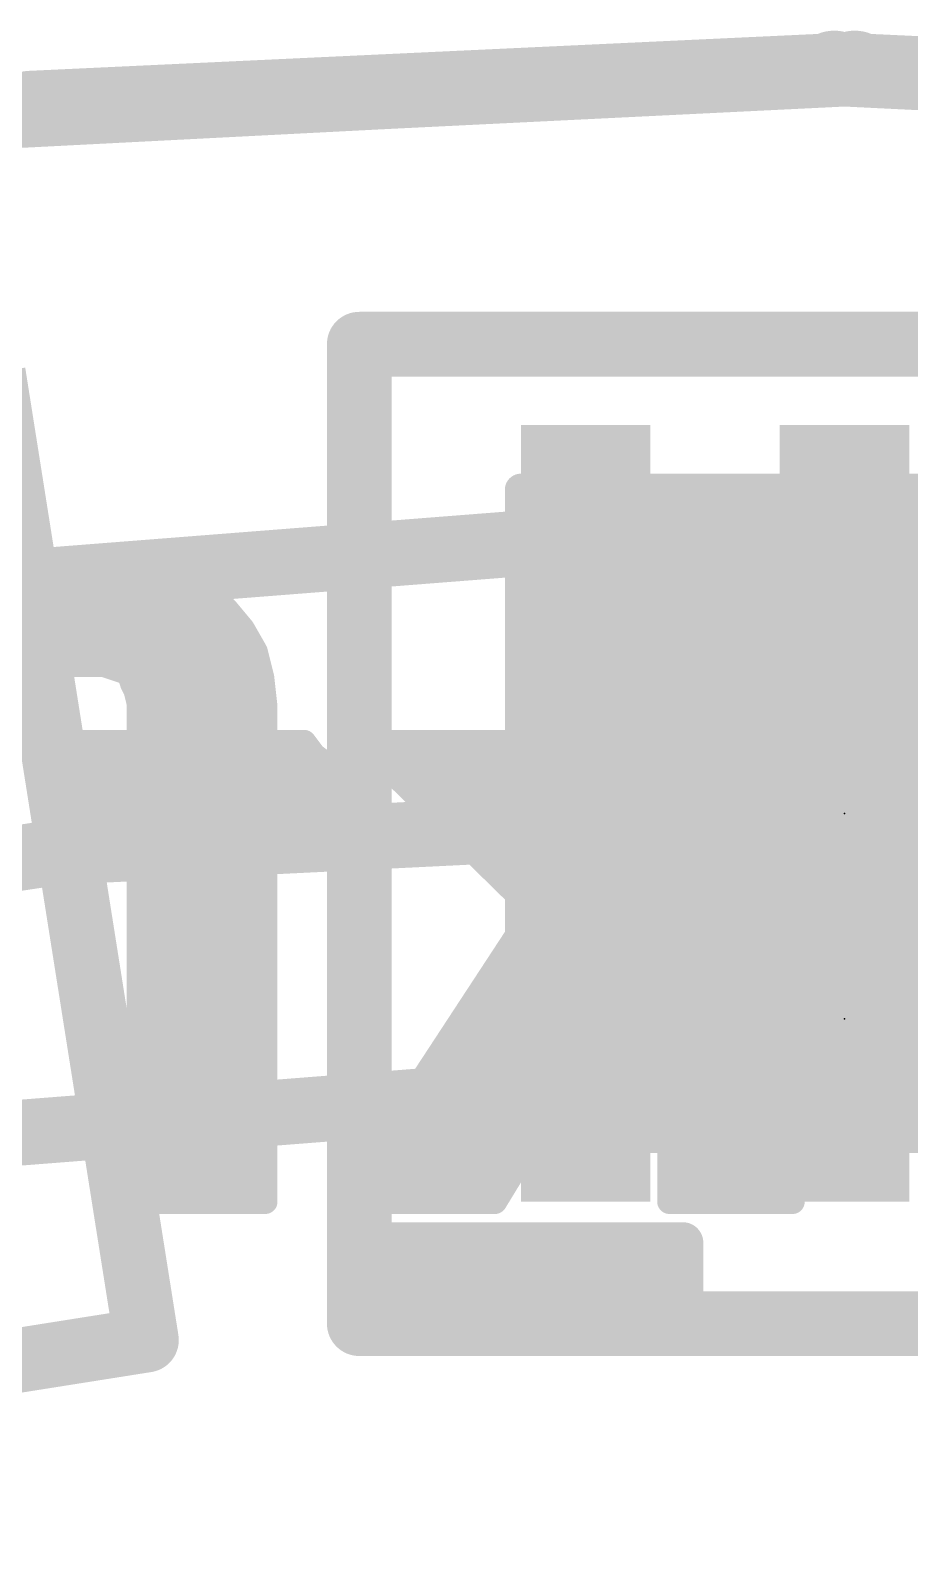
# Model space of a CAD drawing. Extents: x -17 to 92, y -61 to 85.
# Drawn here: x 25.424 to 28.14, y 50.387 to 55.124 of the extents above; entities that cross this region are included whole.
import ezdxf

# ---------------------------------------------------------------- set-up
doc = ezdxf.new("R2010")
doc.units = 0
for name, color, linetype in [('1', 12, 'CONTINUOUS'), ('16', 132, 'CONTINUOUS'), ('20', 31, 'CONTINUOUS'), ('21', 41, 'CONTINUOUS'), ('22', 253, 'CONTINUOUS'), ('23', 53, 'CONTINUOUS'), ('24', 53, 'CONTINUOUS'), ('39', 12, 'CONTINUOUS'), ('47', 253, 'CONTINUOUS'), ('51', 253, 'CONTINUOUS')]:
    doc.layers.add(name, color=color, linetype=linetype)

# ---------------------------------------------------------------- blocks, each defined once
blk = doc.blocks.new('RECT')
blk.add_solid([(-0.5, -0.5), (0.5, -0.5), (-0.5, 0.5), (0.5, 0.5)])

msp = doc.modelspace()

# ---------------------------------------------------------------- linework, layer by layer
at = {"layer": '1'}
for points, const_width in [([(27.94, 54.991, 0.4142), (0.889, 27.94)], 0.2032), ([(0.889, 27.94, 2.4102), (28.0035, 54.991)], 0.2032), ([(28.0035, 54.991, 0.9873), (27.94, 54.991)], 0.2032), ([(27.94, 54.9402, 1), (27.94, 55.0418)], 0.1016), ([(28.0036, 55.0418, 1), (28.0034, 54.9402)], 0.1016), ([(27.8892, 54.9917, 1), (27.9908, 54.9903)], 0.1016), ([(27.9527, 54.9903, 1), (28.0543, 54.9917)], 0.1016), ([(27.144, 53.5044, 1), (27.136, 53.6056)], 0.1016), ([(27.94, 52.705, 2.4142), (52.705, 27.94)], 0.2032), ([(52.705, 27.94, 0.4142), (27.94, 52.705)], 0.2032), ([(27.94, 52.7558, 1), (27.94, 52.6542)], 0.1016), ([(27.94, 52.6542, 1), (27.94, 52.7558)], 0.1016), ([(27.144, 51.8044, 1), (27.136, 51.9056)], 0.1016)]:
    msp.add_lwpolyline(points, format="xyb", dxfattribs=dict(at, const_width=const_width))
at = {"layer": '1', "const_width": 0.2032}
for points in [[(24.711, 53.3649), (27.14, 53.555)], [(27.14, 51.855), (24.9769, 51.6858)]]:
    msp.add_lwpolyline(points, dxfattribs=at)
at = {"layer": '16'}
for points, const_width in [([(27.8765, 54.991, 2.4102), (54.991, 27.94)], 0.2032), ([(27.94, 54.991, 0.9873), (27.8765, 54.991)], 0.2032), ([(27.8766, 54.9402, 1), (27.8764, 55.0418)], 0.1016), ([(54.991, 27.94, 0.4142), (27.94, 54.991)], 0.2032), ([(27.94, 55.0418, 1), (27.94, 54.9402)], 0.1016), ([(27.8257, 54.9917, 1), (27.9273, 54.9903)], 0.1016), ([(27.8892, 54.9903, 1), (27.9908, 54.9917)], 0.1016)]:
    msp.add_lwpolyline(points, format="xyb", dxfattribs=dict(at, const_width=const_width))
at = {"layer": '20', "const_width": 0.2032}
msp.add_lwpolyline([(44.3611, 49.4411, 0.3395), (11.5189, 49.4411)], format="xyb", dxfattribs=at)
at = {"layer": '21'}
for points, const_width in [([(27.94, 0.889, 1), (27.94, 54.991, 1), (27.94, 0.889)], 0.2032), ([(26.44, 54.205, 1), (26.44, 54.105)], 0.1), ([(26.49, 54.155, 1), (26.39, 54.155)], 0.1), ([(26.49, 51.378, 1), (26.39, 51.378)], 0.1), ([(26.4718, 51.378, 1), (26.4083, 51.378)], 0.0635), ([(26.44, 51.4098, 1), (26.44, 51.3462)], 0.0635), ([(27.4718, 51.378, 1), (27.4083, 51.378)], 0.0635), ([(27.44, 51.3462, 1), (27.44, 51.4098)], 0.0635), ([(26.39, 51.378, 1), (26.49, 51.378)], 0.1), ([(26.54, 51.3098, 1), (26.54, 51.2463)], 0.0635), ([(27.4718, 51.278, 1), (27.4083, 51.278)], 0.0635), ([(27.4083, 51.278, 1), (27.4718, 51.278)], 0.0635), ([(27.44, 51.2463, 1), (27.44, 51.3098)], 0.0635), ([(26.44, 51.178, 1), (26.44, 51.078)], 0.1), ([(26.44, 51.2098, 1), (26.44, 51.1463)], 0.0635), ([(26.4083, 51.178, 1), (26.4718, 51.178)], 0.0635), ([(27.4083, 51.178, 1), (27.4718, 51.178)], 0.0635), ([(27.44, 51.1463, 1), (27.44, 51.2098)], 0.0635), ([(25.7898, 51.0279, 1), (25.7742, 51.1267)], 0.1), ([(26.39, 51.128, 1), (26.49, 51.128)], 0.1), ([(25.7326, 51.0694, 1), (25.8314, 51.0851)], 0.1)]:
    msp.add_lwpolyline(points, format="xyb", dxfattribs=dict(at, const_width=const_width))
for points, const_width in [([(29.44, 54.155), (26.44, 54.155)], 0.2), ([(26.44, 54.155), (26.44, 51.378)], 0.2), ([(25.782, 51.0773), (25.3085, 54.067)], 0.2), ([(26.44, 51.378), (26.44, 51.128)], 0.2), ([(26.44, 51.178), (26.44, 51.378)], 0.127), ([(26.44, 51.378), (27.44, 51.378)], 0.127), ([(27.44, 51.378), (27.44, 51.278)], 0.127), ([(26.54, 51.278), (27.44, 51.278)], 0.127), ([(27.44, 51.278), (27.44, 51.178)], 0.127), ([(26.44, 51.128), (29.44, 51.128)], 0.2), ([(27.44, 51.178), (26.44, 51.178)], 0.127), ([(22.819, 50.608), (25.782, 51.0773)], 0.2)]:
    msp.add_lwpolyline(points, dxfattribs=dict(at, const_width=const_width))
at = {"layer": '22', "const_width": 0.0762}
for points in [[(25.569, 53.455), (25.469, 53.455)], [(25.469, 53.455), (25.469, 53.165)], [(25.599, 53.465), (25.569, 53.455)], [(25.679, 53.465), (25.599, 53.465)], [(25.789, 53.455), (25.679, 53.465)], [(25.889, 53.425), (25.789, 53.455)], [(27.779, 53.245), (27.399, 53.465)], [(27.399, 53.465), (27.399, 52.415)], [(25.469, 53.4162), (25.9125, 53.4162)], [(25.969, 53.395), (25.889, 53.425)], [(26.029, 53.335), (25.969, 53.395)], [(27.399, 53.4162), (27.4833, 53.4162)], [(25.469, 53.34), (26.024, 53.34)], [(26.079, 53.275), (26.029, 53.335)], [(27.399, 53.34), (27.6149, 53.34)], [(25.469, 53.2638), (26.0854, 53.2638)], [(26.119, 53.205), (26.079, 53.275)], [(27.399, 53.2638), (27.7465, 53.2638)], [(26.139, 53.125), (26.119, 53.205)], [(27.779, 51.505), (27.779, 53.245)], [(25.469, 53.1876), (26.1234, 53.1876)], [(25.469, 53.165), (25.649, 53.165)], [(25.649, 53.165), (25.709, 53.145)], [(27.399, 53.1876), (27.779, 53.1876)], [(25.709, 53.145), (25.729, 53.135)], [(25.729, 53.135), (25.739, 53.105)], [(25.7369, 53.1114), (26.1405, 53.1114)], [(26.149, 53.035), (26.139, 53.125)], [(27.399, 53.1114), (27.779, 53.1114)], [(25.739, 53.105), (25.749, 53.085)], [(25.749, 53.085), (25.759, 53.045)], [(25.759, 53.045), (25.759, 52.925)], [(25.759, 53.0352), (26.149, 53.0352)], [(26.149, 52.925), (26.149, 53.035)], [(27.399, 53.0352), (27.779, 53.0352)], [(25.759, 52.925), (25.489, 52.925)], [(25.489, 52.925), (25.489, 52.665)], [(25.759, 52.959), (26.149, 52.959)], [(26.269, 52.925), (26.149, 52.925)], [(26.299, 52.885), (26.269, 52.925)], [(26.909, 52.925), (26.449, 52.925)], [(26.449, 52.925), (26.979, 52.405)], [(27.399, 52.415), (26.909, 52.925)], [(27.399, 52.959), (27.779, 52.959)], [(27.949, 52.955), (27.939, 52.945)], [(27.939, 52.945), (27.939, 52.585)], [(28.089, 52.955), (27.949, 52.955)], [(28.229, 52.915), (28.089, 52.955)], [(25.489, 52.8828), (26.3019, 52.8828)], [(26.339, 52.855), (26.299, 52.885)], [(26.492, 52.8828), (26.9495, 52.8828)], [(27.399, 52.8828), (27.779, 52.8828)], [(27.939, 52.8828), (28.2773, 52.8828)], [(26.399, 52.795), (26.339, 52.855)], [(25.489, 52.8066), (26.3874, 52.8066)], [(26.429, 52.755), (26.399, 52.795)], [(26.5697, 52.8066), (27.0228, 52.8066)], [(27.399, 52.8066), (27.779, 52.8066)], [(27.939, 52.8066), (28.3774, 52.8066)], [(25.489, 52.7304), (26.4618, 52.7304)], [(26.469, 52.725), (26.429, 52.755)], [(26.6473, 52.7304), (27.096, 52.7304)], [(27.399, 52.7304), (27.779, 52.7304)], [(27.939, 52.7304), (28.4354, 52.7304)], [(26.529, 52.665), (26.469, 52.725)], [(25.489, 52.665), (25.759, 52.665)], [(25.759, 52.665), (25.759, 51.505)], [(25.759, 52.6542), (26.149, 52.6542)], [(26.149, 52.665), (26.529, 52.665)], [(26.149, 51.505), (26.149, 52.665)], [(26.725, 52.6542), (27.1692, 52.6542)], [(27.399, 52.6542), (27.779, 52.6542)], [(27.939, 52.6542), (28.849, 52.6542)], [(27.949, 52.585), (27.969, 52.595)], [(27.969, 52.595), (28.079, 52.595)], [(28.079, 52.595), (28.179, 52.585)], [(25.759, 52.578), (26.149, 52.578)], [(26.8027, 52.578), (27.2424, 52.578)], [(27.399, 52.578), (27.779, 52.578)], [(27.939, 52.585), (27.949, 52.585)], [(25.759, 52.5018), (26.149, 52.5018)], [(26.8803, 52.5018), (27.3156, 52.5018)], [(27.399, 52.5018), (27.779, 52.5018)], [(25.759, 52.4256), (26.149, 52.4256)], [(26.979, 52.405), (26.389, 51.505)], [(26.958, 52.4256), (27.3888, 52.4256)], [(27.399, 52.4256), (27.779, 52.4256)], [(25.759, 52.3494), (26.149, 52.3494)], [(26.9426, 52.3494), (27.779, 52.3494)], [(25.759, 52.2732), (26.149, 52.2732)], [(26.8926, 52.2732), (27.779, 52.2732)], [(25.759, 52.197), (26.149, 52.197)], [(26.8426, 52.197), (27.779, 52.197)], [(25.759, 52.1208), (26.149, 52.1208)], [(26.7927, 52.1208), (27.2343, 52.1208)], [(26.859, 51.505), (27.249, 52.145)], [(27.249, 52.145), (27.399, 51.995)], [(27.2732, 52.1208), (27.779, 52.1208)], [(25.759, 52.0446), (26.149, 52.0446)], [(26.7427, 52.0446), (27.1878, 52.0446)], [(27.3494, 52.0446), (27.779, 52.0446)], [(27.399, 51.995), (27.399, 51.505)], [(25.759, 51.9684), (26.149, 51.9684)], [(26.6928, 51.9684), (27.1414, 51.9684)], [(27.399, 51.9684), (27.779, 51.9684)], [(25.759, 51.8922), (26.149, 51.8922)], [(26.6428, 51.8922), (27.095, 51.8922)], [(27.399, 51.8922), (27.779, 51.8922)], [(25.759, 51.816), (26.149, 51.816)], [(26.5929, 51.816), (27.0485, 51.816)], [(27.399, 51.816), (27.779, 51.816)], [(25.759, 51.7398), (26.149, 51.7398)], [(26.5429, 51.7398), (27.0021, 51.7398)], [(27.399, 51.7398), (27.779, 51.7398)], [(25.759, 51.6636), (26.149, 51.6636)], [(26.493, 51.6636), (26.9556, 51.6636)], [(27.399, 51.6636), (27.779, 51.6636)], [(25.759, 51.5874), (26.149, 51.5874)], [(26.443, 51.5874), (26.9092, 51.5874)], [(27.399, 51.5874), (27.779, 51.5874)], [(25.759, 51.5112), (26.149, 51.5112)], [(25.759, 51.505), (26.149, 51.505)], [(26.389, 51.505), (26.859, 51.505)], [(26.3931, 51.5112), (26.8628, 51.5112)], [(27.399, 51.5112), (27.779, 51.5112)], [(27.399, 51.505), (27.779, 51.505)]]:
    msp.add_lwpolyline(points, dxfattribs=at)
at = {"layer": '22', "const_width": 0.0381}
for points in [[(25.469, 53.4741, 1), (25.469, 53.436)], [(25.4881, 53.455, 1), (25.45, 53.455)], [(25.563, 53.4731, 1), (25.575, 53.4369)], [(25.569, 53.436, 1), (25.569, 53.4741)], [(25.599, 53.4841, 1), (25.599, 53.446)], [(25.605, 53.4469, 1), (25.593, 53.4831)], [(25.6807, 53.484, 1), (25.6773, 53.446)], [(25.679, 53.446, 1), (25.679, 53.4841)], [(25.7945, 53.4732, 1), (25.7835, 53.4368)], [(25.7873, 53.436, 1), (25.7907, 53.474)], [(27.4085, 53.4815, 1), (27.3895, 53.4485)], [(27.4181, 53.465, 1), (27.38, 53.465)], [(25.469, 53.4353, 1), (25.469, 53.3972)], [(25.8957, 53.4428, 1), (25.8823, 53.4072)], [(25.8835, 53.4068, 1), (25.8945, 53.4432)], [(25.9125, 53.3972, 1), (25.9125, 53.4353)], [(25.9825, 53.4085, 1), (25.9555, 53.3815)], [(25.9623, 53.3772, 1), (25.9757, 53.4128)], [(27.399, 53.4353, 1), (27.399, 53.3972)], [(27.4833, 53.3972, 1), (27.4833, 53.4353)], [(25.469, 53.3591, 1), (25.469, 53.321)], [(26.0436, 53.3472, 1), (26.0144, 53.3228)], [(26.0155, 53.3215, 1), (26.0425, 53.3485)], [(26.024, 53.321, 1), (26.024, 53.3591)], [(27.399, 53.3591, 1), (27.399, 53.321)], [(27.6149, 53.321, 1), (27.6149, 53.3591)], [(25.469, 53.2829, 1), (25.469, 53.2448)], [(26.0955, 53.2845, 1), (26.0625, 53.2655)], [(26.0644, 53.2628, 1), (26.0936, 53.2872)], [(26.0854, 53.2448, 1), (26.0854, 53.2829)], [(27.399, 53.2829, 1), (27.399, 53.2448)], [(27.7465, 53.2448, 1), (27.7465, 53.2829)], [(26.1375, 53.2096, 1), (26.1005, 53.2004)], [(27.798, 53.245, 1), (27.7599, 53.245)], [(27.7695, 53.2285, 1), (27.7885, 53.2615)], [(25.469, 53.2067, 1), (25.469, 53.1686)], [(25.469, 53.184, 1), (25.469, 53.1459)], [(25.655, 53.1831, 1), (25.643, 53.1469)], [(25.649, 53.1459, 1), (25.649, 53.184)], [(26.1025, 53.1955, 1), (26.1355, 53.2145)], [(26.1234, 53.1686, 1), (26.1234, 53.2067)], [(27.399, 53.2067, 1), (27.399, 53.1686)], [(27.779, 53.1686, 1), (27.779, 53.2067)], [(25.45, 53.165, 1), (25.4881, 53.165)], [(25.7175, 53.162, 1), (25.7005, 53.128)], [(25.703, 53.1269, 1), (25.715, 53.1631)], [(25.7471, 53.141, 1), (25.7109, 53.129)], [(25.7369, 53.1305, 1), (25.7369, 53.0924)], [(25.7205, 53.118, 1), (25.7375, 53.152)], [(26.1579, 53.1271, 1), (26.1201, 53.1229)], [(26.1205, 53.1204, 1), (26.1575, 53.1296)], [(26.1405, 53.0924, 1), (26.1405, 53.1305)], [(27.399, 53.1305, 1), (27.399, 53.0924)], [(27.779, 53.0924, 1), (27.779, 53.1305)], [(25.756, 53.1135, 1), (25.722, 53.0965)], [(25.7209, 53.099, 1), (25.7571, 53.111)], [(25.7675, 53.0896, 1), (25.7305, 53.0804)], [(25.732, 53.0765, 1), (25.766, 53.0935)], [(25.7781, 53.045, 1), (25.74, 53.045)], [(25.759, 53.0543, 1), (25.759, 53.0162)], [(25.7405, 53.0404, 1), (25.7775, 53.0496)], [(26.1681, 53.035, 1), (26.13, 53.035)], [(26.1301, 53.0329, 1), (26.1679, 53.0371)], [(26.149, 53.0162, 1), (26.149, 53.0543)], [(27.399, 53.0543, 1), (27.399, 53.0162)], [(27.779, 53.0162, 1), (27.779, 53.0543)], [(25.489, 52.9441, 1), (25.489, 52.906)], [(25.5081, 52.925, 1), (25.47, 52.925)], [(25.759, 52.9781, 1), (25.759, 52.94)], [(25.759, 52.906, 1), (25.759, 52.9441)], [(26.149, 52.9441, 1), (26.149, 52.906)], [(26.149, 52.94, 1), (26.149, 52.9781)], [(26.2842, 52.9364, 1), (26.2538, 52.9136)], [(26.269, 52.906, 1), (26.269, 52.9441)], [(26.449, 52.9441, 1), (26.449, 52.906)], [(26.4623, 52.9386, 1), (26.4357, 52.9114)], [(26.9227, 52.9382, 1), (26.8953, 52.9118)], [(26.909, 52.906, 1), (26.909, 52.9441)], [(27.399, 52.9781, 1), (27.399, 52.94)], [(27.779, 52.94, 1), (27.779, 52.9781)], [(27.9255, 52.9585, 1), (27.9525, 52.9315)], [(27.9581, 52.945, 1), (27.92, 52.945)], [(27.949, 52.9741, 1), (27.949, 52.936)], [(27.9625, 52.9415, 1), (27.9355, 52.9685)], [(28.0942, 52.9733, 1), (28.0838, 52.9367)], [(28.089, 52.936, 1), (28.089, 52.9741)], [(25.489, 52.9019, 1), (25.489, 52.8638)], [(25.74, 52.925, 1), (25.7781, 52.925)], [(26.13, 52.925, 1), (26.1681, 52.925)], [(26.3104, 52.9002, 1), (26.2876, 52.8698)], [(26.2838, 52.8736, 1), (26.3142, 52.8964)], [(26.3019, 52.8638, 1), (26.3019, 52.9019)], [(26.492, 52.9019, 1), (26.492, 52.8638)], [(26.9495, 52.8638, 1), (26.9495, 52.9019)], [(27.399, 52.9019, 1), (27.399, 52.8638)], [(27.779, 52.8638, 1), (27.779, 52.9019)], [(27.939, 52.9019, 1), (27.939, 52.8638)], [(26.3525, 52.8685, 1), (26.3255, 52.8415)], [(26.3276, 52.8398, 1), (26.3504, 52.8702)], [(25.489, 52.8257, 1), (25.489, 52.7876)], [(26.4142, 52.8064, 1), (26.3838, 52.7836)], [(26.3855, 52.7815, 1), (26.4125, 52.8085)], [(26.3874, 52.7876, 1), (26.3874, 52.8257)], [(26.5697, 52.8257, 1), (26.5697, 52.7876)], [(27.0228, 52.7876, 1), (27.0228, 52.8257)], [(27.399, 52.8257, 1), (27.399, 52.7876)], [(27.779, 52.7876, 1), (27.779, 52.8257)], [(27.939, 52.8257, 1), (27.939, 52.7876)], [(25.489, 52.7495, 1), (25.489, 52.7114)], [(26.4404, 52.7702, 1), (26.4176, 52.7398)], [(26.4138, 52.7436, 1), (26.4442, 52.7664)], [(26.4618, 52.7114, 1), (26.4618, 52.7495)], [(26.6473, 52.7495, 1), (26.6473, 52.7114)], [(27.096, 52.7114, 1), (27.096, 52.7495)], [(27.399, 52.7495, 1), (27.399, 52.7114)], [(27.779, 52.7114, 1), (27.779, 52.7495)], [(27.939, 52.7495, 1), (27.939, 52.7114)], [(26.4825, 52.7385, 1), (26.4555, 52.7115)], [(26.4576, 52.7098, 1), (26.4804, 52.7402)], [(25.489, 52.684, 1), (25.489, 52.6459)], [(25.47, 52.665, 1), (25.5081, 52.665)], [(25.7781, 52.665, 1), (25.74, 52.665)], [(25.759, 52.6733, 1), (25.759, 52.6352)], [(25.759, 52.6459, 1), (25.759, 52.684)], [(26.1681, 52.665, 1), (26.13, 52.665)], [(26.149, 52.684, 1), (26.149, 52.6459)], [(26.149, 52.6352, 1), (26.149, 52.6733)], [(26.5155, 52.6515, 1), (26.5425, 52.6785)], [(26.529, 52.6459, 1), (26.529, 52.684)], [(26.725, 52.6733, 1), (26.725, 52.6352)], [(27.1692, 52.6352, 1), (27.1692, 52.6733)], [(27.399, 52.6733, 1), (27.399, 52.6352)], [(27.779, 52.6352, 1), (27.779, 52.6733)], [(27.939, 52.6733, 1), (27.939, 52.6352)], [(27.969, 52.6141, 1), (27.969, 52.576)], [(27.9775, 52.578, 1), (27.9605, 52.612)], [(28.0809, 52.614, 1), (28.0771, 52.576)], [(28.079, 52.576, 1), (28.079, 52.6141)], [(25.759, 52.5971, 1), (25.759, 52.559)], [(26.149, 52.559, 1), (26.149, 52.5971)], [(26.8027, 52.5971, 1), (26.8027, 52.559)], [(27.2424, 52.559, 1), (27.2424, 52.5971)], [(27.399, 52.5971, 1), (27.399, 52.559)], [(27.779, 52.559, 1), (27.779, 52.5971)], [(27.939, 52.6041, 1), (27.939, 52.566)], [(27.92, 52.585, 1), (27.9581, 52.585)], [(27.9405, 52.602, 1), (27.9575, 52.568)], [(27.949, 52.566, 1), (27.949, 52.6041)], [(25.759, 52.5209, 1), (25.759, 52.4828)], [(26.149, 52.4828, 1), (26.149, 52.5209)], [(26.8803, 52.5209, 1), (26.8803, 52.4828)], [(27.3156, 52.4828, 1), (27.3156, 52.5209)], [(27.399, 52.5209, 1), (27.399, 52.4828)], [(27.779, 52.4828, 1), (27.779, 52.5209)], [(25.759, 52.4447, 1), (25.759, 52.4066)], [(26.149, 52.4066, 1), (26.149, 52.4447)], [(26.958, 52.4447, 1), (26.958, 52.4066)], [(26.9949, 52.3946, 1), (26.9631, 52.4154)], [(26.9657, 52.3914, 1), (26.9923, 52.4186)], [(27.399, 52.4447, 1), (27.399, 52.4066)], [(27.3853, 52.4018, 1), (27.4127, 52.4282)], [(27.3888, 52.4066, 1), (27.3888, 52.4447)], [(27.779, 52.4066, 1), (27.779, 52.4447)], [(25.759, 52.3685, 1), (25.759, 52.3304)], [(26.149, 52.3304, 1), (26.149, 52.3685)], [(26.9426, 52.3685, 1), (26.9426, 52.3304)], [(27.38, 52.415, 1), (27.4181, 52.415)], [(27.779, 52.3304, 1), (27.779, 52.3685)], [(25.759, 52.2923, 1), (25.759, 52.2542)], [(26.149, 52.2542, 1), (26.149, 52.2923)], [(26.8926, 52.2923, 1), (26.8926, 52.2542)], [(27.779, 52.2542, 1), (27.779, 52.2923)], [(25.759, 52.2161, 1), (25.759, 52.178)], [(26.149, 52.178, 1), (26.149, 52.2161)], [(26.8426, 52.2161, 1), (26.8426, 52.178)], [(27.779, 52.178, 1), (27.779, 52.2161)], [(25.759, 52.1399, 1), (25.759, 52.1018)], [(26.149, 52.1018, 1), (26.149, 52.1399)], [(26.7927, 52.1399, 1), (26.7927, 52.1018)], [(27.2625, 52.1585, 1), (27.2355, 52.1315)], [(27.2653, 52.1351, 1), (27.2327, 52.1549)], [(27.2343, 52.1018, 1), (27.2343, 52.1399)], [(27.2732, 52.1399, 1), (27.2732, 52.1018)], [(27.779, 52.1018, 1), (27.779, 52.1399)], [(25.759, 52.0637, 1), (25.759, 52.0256)], [(26.149, 52.0256, 1), (26.149, 52.0637)], [(26.7427, 52.0637, 1), (26.7427, 52.0256)], [(27.1878, 52.0256, 1), (27.1878, 52.0637)], [(27.3494, 52.0637, 1), (27.3494, 52.0256)], [(27.779, 52.0256, 1), (27.779, 52.0637)], [(27.4181, 51.995, 1), (27.38, 51.995)], [(27.3855, 51.9815, 1), (27.4125, 52.0085)], [(25.759, 51.9875, 1), (25.759, 51.9494)], [(26.149, 51.9494, 1), (26.149, 51.9875)], [(26.6928, 51.9875, 1), (26.6928, 51.9494)], [(27.1414, 51.9494, 1), (27.1414, 51.9875)], [(27.399, 51.9875, 1), (27.399, 51.9494)], [(27.779, 51.9494, 1), (27.779, 51.9875)], [(25.759, 51.9113, 1), (25.759, 51.8732)], [(26.149, 51.8732, 1), (26.149, 51.9113)], [(26.6428, 51.9113, 1), (26.6428, 51.8732)], [(27.095, 51.8732, 1), (27.095, 51.9113)], [(27.399, 51.9113, 1), (27.399, 51.8732)], [(27.779, 51.8732, 1), (27.779, 51.9113)], [(25.759, 51.8351, 1), (25.759, 51.797)], [(26.149, 51.797, 1), (26.149, 51.8351)], [(26.5929, 51.8351, 1), (26.5929, 51.797)], [(27.0485, 51.797, 1), (27.0485, 51.8351)], [(27.399, 51.8351, 1), (27.399, 51.797)], [(27.779, 51.797, 1), (27.779, 51.8351)], [(25.759, 51.7589, 1), (25.759, 51.7208)], [(26.149, 51.7208, 1), (26.149, 51.7589)], [(26.5429, 51.7589, 1), (26.5429, 51.7208)], [(27.0021, 51.7208, 1), (27.0021, 51.7589)], [(27.399, 51.7589, 1), (27.399, 51.7208)], [(27.779, 51.7208, 1), (27.779, 51.7589)], [(25.759, 51.6827, 1), (25.759, 51.6446)], [(26.149, 51.6446, 1), (26.149, 51.6827)], [(26.493, 51.6827, 1), (26.493, 51.6446)], [(26.9556, 51.6446, 1), (26.9556, 51.6827)], [(27.399, 51.6827, 1), (27.399, 51.6446)], [(27.779, 51.6446, 1), (27.779, 51.6827)], [(25.759, 51.6065, 1), (25.759, 51.5684)], [(26.149, 51.5684, 1), (26.149, 51.6065)], [(26.443, 51.6065, 1), (26.443, 51.5684)], [(26.9092, 51.5684, 1), (26.9092, 51.6065)], [(27.399, 51.6065, 1), (27.399, 51.5684)], [(27.779, 51.5684, 1), (27.779, 51.6065)], [(25.759, 51.5303, 1), (25.759, 51.4922)], [(25.759, 51.5241, 1), (25.759, 51.486)], [(26.149, 51.4922, 1), (26.149, 51.5303)], [(26.149, 51.486, 1), (26.149, 51.5241)], [(26.389, 51.5241, 1), (26.389, 51.486)], [(26.3931, 51.5303, 1), (26.3931, 51.4922)], [(26.859, 51.486, 1), (26.859, 51.5241)], [(26.8628, 51.4922, 1), (26.8628, 51.5303)], [(27.399, 51.5303, 1), (27.399, 51.4922)], [(27.399, 51.5241, 1), (27.399, 51.486)], [(27.779, 51.4922, 1), (27.779, 51.5303)], [(27.779, 51.486, 1), (27.779, 51.5241)], [(25.74, 51.505, 1), (25.7781, 51.505)], [(26.13, 51.505, 1), (26.1681, 51.505)], [(26.3731, 51.5154, 1), (26.4049, 51.4946)], [(26.8427, 51.5149, 1), (26.8753, 51.4951)], [(27.38, 51.505, 1), (27.4181, 51.505)], [(27.7599, 51.505, 1), (27.798, 51.505)]]:
    msp.add_lwpolyline(points, format="xyb", dxfattribs=at)
at = {"layer": '23'}
msp.add_point((27.94, 52.705), dxfattribs=at)
at = {"layer": '24'}
msp.add_point((27.94, 52.07), dxfattribs=at)
at = {"layer": '47', "const_width": 0.13}
msp.add_lwpolyline([(27.94, 54.991), (65.45, 54.991)], dxfattribs=at)
at = {"layer": '47', "const_width": 0.065}
msp.add_lwpolyline([(27.94, 55.0235, 1), (27.94, 54.9585)], format="xyb", dxfattribs=at)
at = {"layer": '51', "const_width": 0.1}
for points in [[(26.94, 51.705), (26.94, 53.705)], [(26.94, 53.705), (28.94, 53.705)], [(27.29, 53.655), (26.99, 53.655)], [(26.99, 53.655), (26.99, 53.155)], [(27.29, 53.155), (27.29, 53.655)], [(27.79, 53.155), (27.79, 53.655)], [(27.79, 53.655), (28.09, 53.655)], [(28.09, 53.655), (28.09, 53.155)], [(26.99, 53.155), (27.29, 53.155)], [(28.09, 53.155), (27.79, 53.155)], [(27.29, 52.255), (26.99, 52.255)], [(26.99, 52.255), (26.99, 51.755)], [(27.29, 51.755), (27.29, 52.255)], [(28.09, 52.255), (27.79, 52.255)], [(27.79, 52.255), (27.79, 51.755)], [(28.09, 51.755), (28.09, 52.255)], [(26.99, 51.755), (27.29, 51.755)], [(27.79, 51.755), (28.09, 51.755)], [(28.94, 51.705), (26.94, 51.705)]]:
    msp.add_lwpolyline(points, dxfattribs=at)
at = {"layer": '51', "const_width": 0.05}
for points in [[(26.965, 53.705, 1), (26.915, 53.705)], [(26.94, 53.73, 1), (26.94, 53.68)], [(26.99, 53.68, 1), (26.99, 53.63)], [(27.015, 53.655, 1), (26.965, 53.655)], [(27.315, 53.655, 1), (27.265, 53.655)], [(27.29, 53.63, 1), (27.29, 53.68)], [(27.815, 53.655, 1), (27.765, 53.655)], [(27.79, 53.68, 1), (27.79, 53.63)], [(28.115, 53.655, 1), (28.065, 53.655)], [(28.09, 53.63, 1), (28.09, 53.68)], [(26.99, 53.18, 1), (26.99, 53.13)], [(27.29, 53.13, 1), (27.29, 53.18)], [(27.79, 53.18, 1), (27.79, 53.13)], [(28.09, 53.13, 1), (28.09, 53.18)], [(26.965, 53.155, 1), (27.015, 53.155)], [(27.265, 53.155, 1), (27.315, 53.155)], [(27.765, 53.155, 1), (27.815, 53.155)], [(28.065, 53.155, 1), (28.115, 53.155)], [(26.99, 52.28, 1), (26.99, 52.23)], [(27.015, 52.255, 1), (26.965, 52.255)], [(27.315, 52.255, 1), (27.265, 52.255)], [(27.29, 52.23, 1), (27.29, 52.28)], [(27.79, 52.28, 1), (27.79, 52.23)], [(27.815, 52.255, 1), (27.765, 52.255)], [(28.115, 52.255, 1), (28.065, 52.255)], [(28.09, 52.23, 1), (28.09, 52.28)], [(26.99, 51.78, 1), (26.99, 51.73)], [(26.965, 51.755, 1), (27.015, 51.755)], [(27.265, 51.755, 1), (27.315, 51.755)], [(27.29, 51.73, 1), (27.29, 51.78)], [(27.79, 51.78, 1), (27.79, 51.73)], [(27.765, 51.755, 1), (27.815, 51.755)], [(28.065, 51.755, 1), (28.115, 51.755)], [(28.09, 51.73, 1), (28.09, 51.78)], [(26.94, 51.73, 1), (26.94, 51.68)], [(26.915, 51.705, 1), (26.965, 51.705)]]:
    msp.add_lwpolyline(points, format="xyb", dxfattribs=at)

# ---------------------------------------------------------------- block references
at = {"layer": '1', "xscale": 0.7, "yscale": 0.4, "rotation": 270}
for p in [(27.14, 53.555), (27.94, 53.555), (27.14, 51.855), (27.94, 51.855)]:
    msp.add_blockref('RECT', p, dxfattribs=at)
at = {"layer": '39', "xscale": 2.032, "yscale": 2.032, "rotation": 180}
msp.add_blockref('RECT', (27.94, 52.705), dxfattribs=at)
at = {"layer": '51', "xscale": 0.508, "yscale": 0.254, "rotation": 180}
msp.add_blockref('RECT', (27.94, 52.832), dxfattribs=at)

doc.saveas('drawing.dxf')
